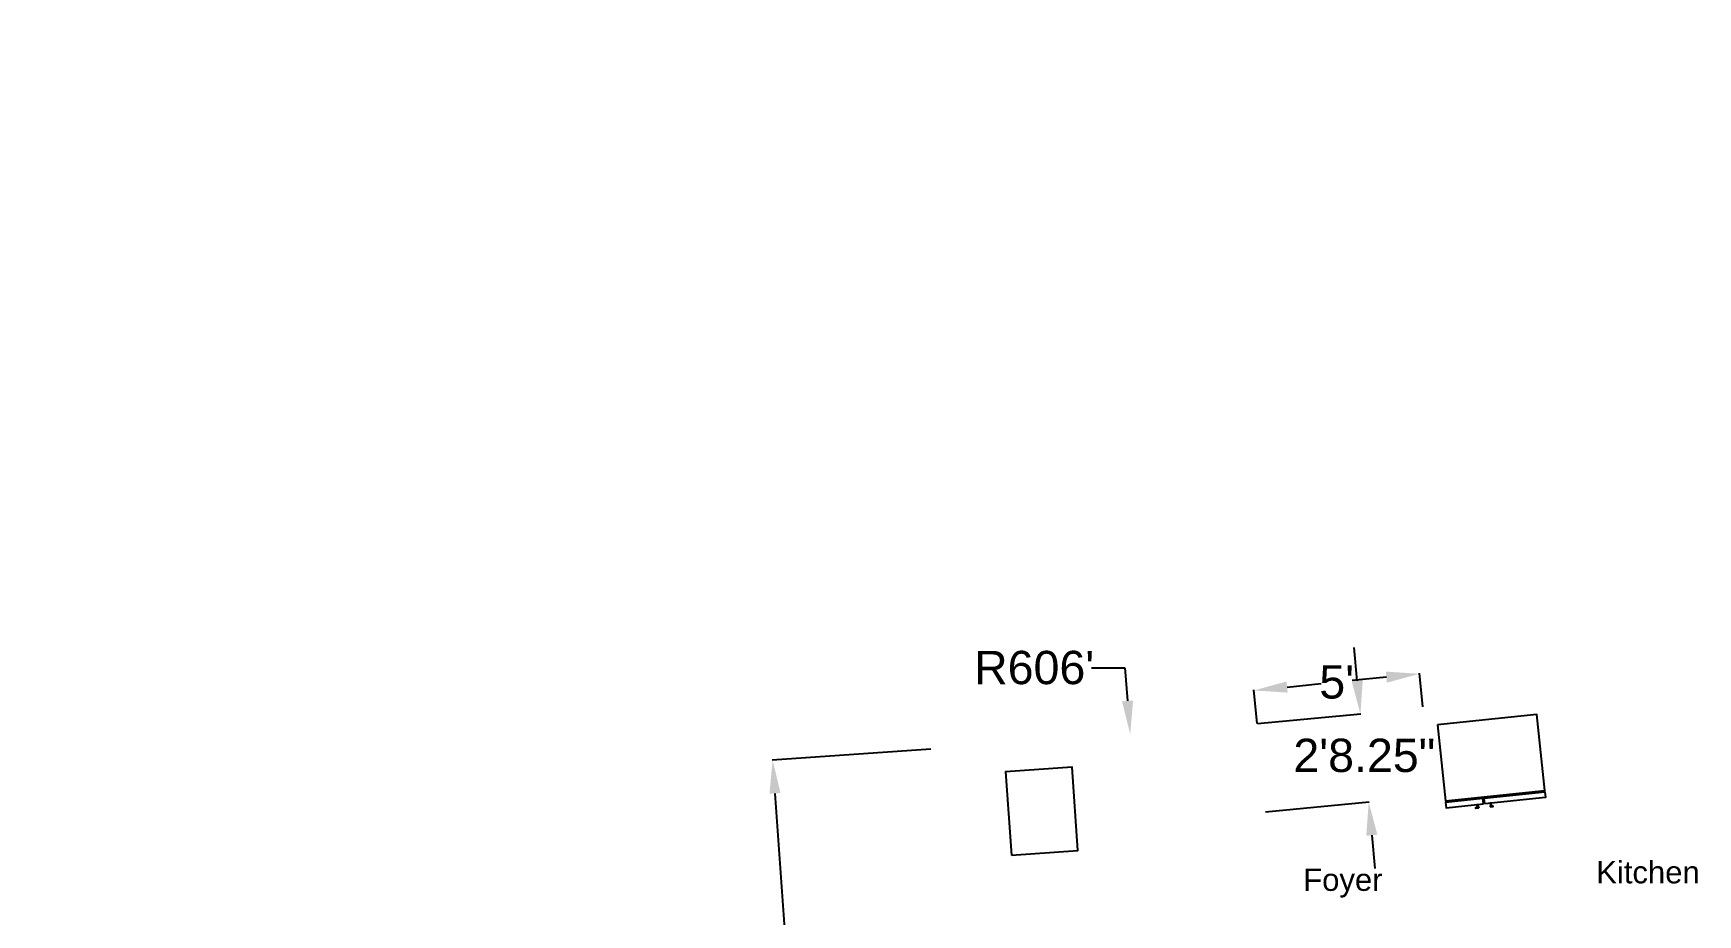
# Model space of a CAD drawing. Header units: inches. Extents: x 49 to 4147, y 45 to 8713.
# Drawn here: x 1944 to 2543, y 404 to 721 of the extents above; entities that cross this region are included whole.
import ezdxf

# ---------------------------------------------------------------- set-up
doc = ezdxf.new("R2010")
doc.units = ezdxf.units.IN
doc.header["$LTSCALE"] = 10
doc.header["$MEASUREMENT"] = 0
doc.layers.add('app-u4', color=7, linetype='Continuous')
doc.layers.add('dim-u4', color=7, linetype='Continuous')
doc.layers.get('0').off()
doc.styles.get("Standard").update_dxf_attribs({"font": 'arial.ttf'})
doc.dimstyles.get("Standard").update_dxf_attribs({"dimtxt": 12, "dimasz": 12, "dimexe": 0.18, "dimexo": 0.0625, "dimgap": 0.09, "dimtad": 0, "dimtih": 1, "dimtoh": 1, "dimdec": 3, "dimzin": 0, "dimdsep": 46, "dimlunit": 4, "dimtxsty": 'Standard', "dimcen": 0.09, "dimadec": 0, "dimazin": 0, "dimtfac": 1, "dimtdec": 3, "dimtofl": 0, "dimtmove": 0, "dimatfit": 3, "dimfxl": 1, "dimtolj": 1, "dimtzin": 0, "dimarcsym": 0})

# ---------------------------------------------------------------- blocks, each defined once
blk = doc.blocks.new('fridge')
at = {"color": 1}
for points, elevation in [([(-1901.63, -328.61), (-1902.63, -328.61), (-1902.63, -328.93), (-1901.63, -328.93)], -0.02), ([(-1901.78, -329.93), (-1901.78, -328.93), (-1902.1, -328.93), (-1902.1, -329.93)], -0.01), ([(-1897.43, -328.61), (-1896.43, -328.61), (-1896.43, -328.93), (-1897.43, -328.93)], -0.02), ([(-1897.29, -329.93), (-1897.29, -328.93), (-1896.96, -328.93), (-1896.96, -329.93)], -0.01), ([(-1899.78, -329.93), (-1899.78, -331.93), (-1921.78, -331.93), (-1921.78, -329.93)], -0.01), ([(-1885.78, -359.93), (-1885.78, -332.43), (-1921.78, -332.43), (-1921.78, -359.93)], -0.02), ([(-1899.29, -329.93), (-1899.29, -331.93), (-1885.78, -331.93), (-1885.78, -329.93)], -0.01)]:
    blk.add_lwpolyline(points, close=True, dxfattribs=dict(at, elevation=elevation))
blk = doc.blocks.new('*D204')
at = {"layer": 'Defpoints', "color": 0, "transparency": 16777216}
for p in [(2266.9, 463.57), (2291.64, 108.68), (2234.6, 104.71)]:
    blk.add_point(p, dxfattribs=at)
at = {"layer": 'dim-u4', "color": 0, "lineweight": -2, "transparency": 16777216}
for p, q in [((2266.84, 463.57), (2209.68, 459.58)), ((2210.69, 447.62), (2221.23, 296.47)), ((2233.76, 116.68), (2223.23, 267.83)), ((2291.58, 108.68), (2234.42, 104.69))]:
    blk.add_line(p, q, dxfattribs=at)
at = {"layer": 'dim-u4', "color": 0, "transparency": 16777216}
for points in [[(2212.69, 447.76), (2208.7, 447.49), (2209.86, 459.6)], [(2235.76, 116.82), (2231.77, 116.54), (2234.6, 104.71)]]:
    blk.add_solid(points, dxfattribs=at)
at = {"layer": 'dim-u4', "color": 0, "transparency": 16777216, "insert": (2222.23, 282.15), "char_height": 12, "attachment_point": 5}
blk.add_mtext('\\A1;29\'-7{\\H1.000000x;\\S3/4;}"', dxfattribs=at)
blk = doc.blocks.new('*D207')
at = {"layer": 'Defpoints', "color": 0, "transparency": 16777216}
for p in [(2442.79, 490.67), (2443.99, 478.69), (2384.33, 472.71)]:
    blk.add_point(p, dxfattribs=at)
at = {"layer": 'dim-u4', "color": 0, "lineweight": -2, "transparency": 16777216}
for p, q in [((2395.07, 485.89), (2407.35, 487.12)), ((2430.85, 489.47), (2418.57, 488.24)), ((2443.99, 478.75), (2442.78, 490.85)), ((2384.32, 472.78), (2383.11, 484.87))]:
    blk.add_line(p, q, dxfattribs=at)
at = {"layer": 'dim-u4', "color": 0, "transparency": 16777216}
for points in [[(2430.65, 491.46), (2431.05, 487.48), (2442.79, 490.67)], [(2394.87, 487.88), (2395.27, 483.9), (2383.13, 484.69)]]:
    blk.add_solid(points, dxfattribs=at)
at = {"layer": 'dim-u4', "color": 0, "transparency": 16777216, "insert": (2412.96, 487.68), "char_height": 12, "attachment_point": 5}
blk.add_mtext("\\A1;5'", dxfattribs=at)
blk = doc.blocks.new('*D208')
at = {"layer": 'Defpoints', "color": 0, "transparency": 16777216}
for p in [(2384.33, 472.71), (2424.48, 444.5), (2387.32, 440.99)]:
    blk.add_point(p, dxfattribs=at)
at = {"layer": 'dim-u4', "color": 0, "lineweight": -2, "transparency": 16777216}
for p, q in [((2420.36, 488.17), (2419.23, 500.11)), ((2384.39, 472.72), (2421.67, 476.24)), ((2387.38, 441), (2424.66, 444.52)), ((2425.61, 432.55), (2426.73, 420.6))]:
    blk.add_line(p, q, dxfattribs=at)
at = {"layer": 'dim-u4', "color": 0, "transparency": 16777216}
for points in [[(2422.35, 488.35), (2418.37, 487.98), (2421.49, 476.22)], [(2427.6, 432.74), (2423.61, 432.36), (2424.48, 444.5)]]:
    blk.add_solid(points, dxfattribs=at)
at = {"layer": 'dim-u4', "color": 0, "transparency": 16777216, "insert": (2422.9, 461.23), "char_height": 12, "attachment_point": 5}
blk.add_mtext('\\A1;2\'8.25"', dxfattribs=at)
blk = doc.blocks.new('*D211')
at = {"layer": 'Defpoints', "color": 0, "transparency": 16777216}
for p in [(1761.17, 7717.97), (2338.6, 468.93)]:
    blk.add_point(p, dxfattribs=at)
at = {"layer": 'dim-u4', "color": 0, "lineweight": -2, "transparency": 16777216}
for p, q in [((2324.69, 492.85), (2336.69, 492.85)), ((2336.69, 492.85), (2337.64, 480.89))]:
    blk.add_line(p, q, dxfattribs=at)
at = {"layer": 'dim-u4', "color": 0, "transparency": 16777216}
blk.add_solid([(2339.64, 481.05), (2335.65, 480.73), (2338.6, 468.93)], dxfattribs=at)
at = {"layer": 'dim-u4', "color": 0, "transparency": 16777216, "insert": (2304.01, 492.85), "char_height": 12, "attachment_point": 5}
blk.add_mtext("\\A1;R606'", dxfattribs=at)

msp = doc.modelspace()

# ---------------------------------------------------------------- linework, layer by layer
at = {"layer": 'app-u4'}
msp.add_lwpolyline([(2295.83544, 425.40055), (2319.77697, 427.07471), (2317.68428, 457.00163), (2293.74274, 455.32747)], close=True, dxfattribs=at)

# ---------------------------------------------------------------- block references
at = {"layer": 'app-u4', "rotation": 185.9999999999999}
msp.add_blockref('fridge', (611.40094, -82.83547, 0.01649), dxfattribs=at)

# ---------------------------------------------------------------- texts
at = {"layer": 'dim-u4'}
for s, p in [('Foyer', (2400.9007, 412.52513)), ('Kitchen', (2506.4007, 415.22513))]:
    msp.add_text(s, height=8, dxfattribs=at).set_placement(p)

# ---------------------------------------------------------------- dimensions: what is measured, and where the dimension line sits
dim = msp.add_radius_dim(center=(1761.1722, 7717.96582), mpoint=(2338.59722, 468.92696), dimstyle='Standard', dxfattribs=at)
dim.commit()
dim.dimension.update_dxf_attribs({"geometry": '*D211', "text_midpoint": (2304.0149, 492.85118), "dimtype": 164})
dim = msp.add_linear_dim(base=(2424.47847, 444.49854), p1=(2384.32826, 472.71493), p2=(2387.32044, 440.99353), angle=275.38859185, text='2\'8.25"', dimstyle='Standard', dxfattribs=at)
dim.commit()
dim.dimension.update_dxf_attribs({"geometry": '*D208', "text_midpoint": (2422.9007, 461.22513), "dimtype": 161})
dim = msp.add_aligned_dim(p1=(2384.32826, 472.71493), p2=(2443.99272, 478.69046), distance=12.03679, text="5'", dimstyle='Standard', dxfattribs=at)
dim.commit()
dim.dimension.update_dxf_attribs({"geometry": '*D207', "text_midpoint": (2412.96097, 487.67957)})
dim = msp.add_aligned_dim(p1=(2266.90071, 463.57248), p2=(2291.64121, 108.68381), distance=-57.18056, dimstyle='Standard', dxfattribs=at)
dim.commit()
dim.dimension.update_dxf_attribs({"geometry": '*D204', "text_midpoint": (2222.22884, 282.15155)})

doc.saveas('drawing.dxf')
